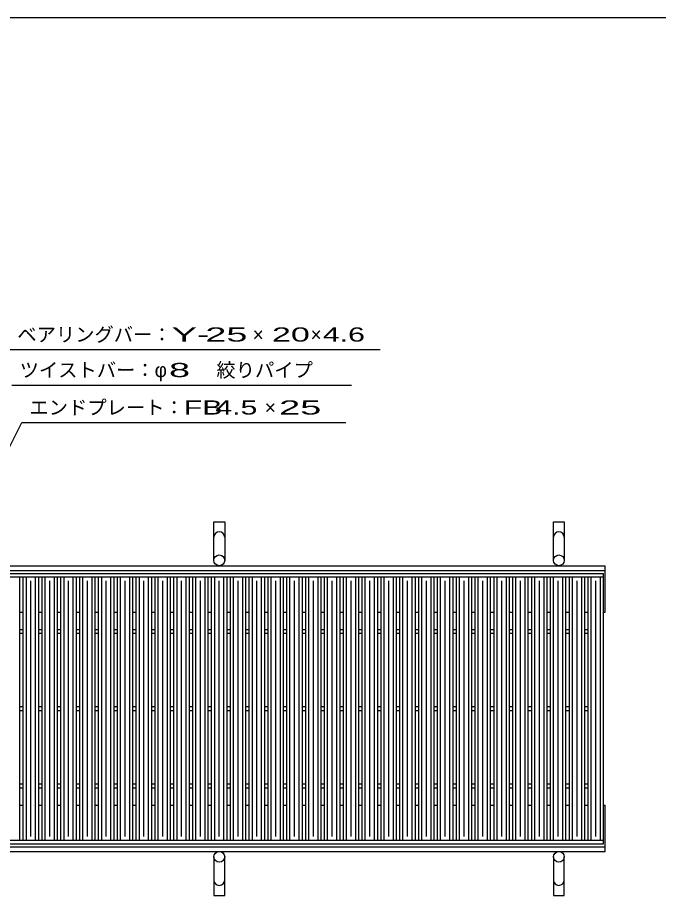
# Model space of a CAD drawing. Units: millimetres, scale not verified. Extents: x -1820 to 1731, y -1282 to 1054.
# Drawn here: x -1182 to -352, y -84 to 1054 of the extents above; entities that cross this region are included whole.
import ezdxf
from ezdxf.enums import TextEntityAlignment as Align

# ---------------------------------------------------------------- set-up
doc = ezdxf.new("R2010")
doc.units = ezdxf.units.MM
doc.header["$LTSCALE"] = 10
for name, color, linetype, lineweight in [('0_2', 150, 'Continuous', 25), ('16', 3, 'Continuous', 25), ('19', 6, 'Continuous', 25), ('22', 2, 'Continuous', 25)]:
    doc.layers.add(name, color=color, linetype=linetype, lineweight=lineweight)
doc.styles.add('ベクトル', font='')
doc.styles.get('ベクトル').set_extended_font_data('ベクトル')

msp = doc.modelspace()

# ---------------------------------------------------------------- linework, layer by layer
at = {"layer": '0_2'}
msp.add_line((-1729, 1053.5), (1731, 1053.5), dxfattribs=at)
at = {"layer": '16'}
for p, q in [((-1419, 333.5), (-423, 333.5)), ((-423, 329), (-423, 333.5)), ((-1419, 329), (-423, 329)), ((-1199.4, 329), (-1179.4, 329)), ((-1179.4, -12), (-1179.4, 329)), ((-1175, -12), (-1175, 329)), ((-1175, 329), (-1155, 329)), ((-1171, -12), (-1171, 329)), ((-1165, -7), (-1165, 324)), ((-1159, -12), (-1159, 329)), ((-1155, -12), (-1155, 329)), ((-1150.6, -12), (-1150.6, 329)), ((-1150.6, 329), (-1130.6, 329)), ((-1146.6, -12), (-1146.6, 329)), ((-1140.6, -7), (-1140.6, 324)), ((-1134.6, -12), (-1134.6, 329)), ((-1130.6, -12), (-1130.6, 329)), ((-1126.2, -12), (-1126.2, 329)), ((-1126.2, 329), (-1106.2, 329)), ((-1122.2, -12), (-1122.2, 329)), ((-1116.2, -7), (-1116.2, 324)), ((-1110.2, -12), (-1110.2, 329)), ((-1106.2, -12), (-1106.2, 329)), ((-1101.8, -12), (-1101.8, 329)), ((-1101.8, 329), (-1081.8, 329)), ((-1097.8, -12), (-1097.8, 329)), ((-1091.8, -7), (-1091.8, 324)), ((-1085.8, -12), (-1085.8, 329)), ((-1081.8, -12), (-1081.8, 329)), ((-1077.4, -12), (-1077.4, 329)), ((-1077.4, 329), (-1057.4, 329)), ((-1073.4, -12), (-1073.4, 329)), ((-1067.4, -7), (-1067.4, 324)), ((-1061.4, -12), (-1061.4, 329)), ((-1057.4, -12), (-1057.4, 329)), ((-1053, -12), (-1053, 329)), ((-1053, 329), (-1033, 329)), ((-1049, -12), (-1049, 329)), ((-1043, -7), (-1043, 324)), ((-1037, -12), (-1037, 329)), ((-1033, -12), (-1033, 329)), ((-1028.6, -12), (-1028.6, 329)), ((-1028.6, 329), (-1008.6, 329)), ((-1024.6, -12), (-1024.6, 329)), ((-1018.6, -7), (-1018.6, 324)), ((-1012.6, -12), (-1012.6, 329)), ((-1008.6, -12), (-1008.6, 329)), ((-1004.2, -12), (-1004.2, 329)), ((-1004.2, 329), (-984.2, 329)), ((-1000.2, -12), (-1000.2, 329)), ((-994.2, -7), (-994.2, 324)), ((-988.2, -12), (-988.2, 329)), ((-984.2, -12), (-984.2, 329)), ((-979.8, -12), (-979.8, 329)), ((-979.8, 329), (-959.8, 329)), ((-975.8, -12), (-975.8, 329)), ((-969.8, -7), (-969.8, 324)), ((-963.8, -12), (-963.8, 329)), ((-959.8, -12), (-959.8, 329)), ((-955.4, -12), (-955.4, 329)), ((-955.4, 329), (-935.4, 329)), ((-951.4, -12), (-951.4, 329)), ((-945.4, -7), (-945.4, 324)), ((-939.4, -12), (-939.4, 329)), ((-935.4, -12), (-935.4, 329)), ((-931, -12), (-931, 329)), ((-931, 329), (-911, 329)), ((-927, -12), (-927, 329)), ((-921, -7), (-921, 324)), ((-915, -12), (-915, 329)), ((-911, -12), (-911, 329)), ((-906.6, -12), (-906.6, 329)), ((-906.6, 329), (-886.6, 329)), ((-902.6, -12), (-902.6, 329)), ((-896.6, -7), (-896.6, 324)), ((-890.6, -12), (-890.6, 329)), ((-886.6, -12), (-886.6, 329)), ((-882.2, -12), (-882.2, 329)), ((-882.2, 329), (-862.2, 329)), ((-878.2, -12), (-878.2, 329)), ((-872.2, -7), (-872.2, 324)), ((-866.2, -12), (-866.2, 329)), ((-862.2, -12), (-862.2, 329)), ((-857.8, -12), (-857.8, 329)), ((-857.8, 329), (-837.8, 329)), ((-853.8, -12), (-853.8, 329)), ((-847.8, -7), (-847.8, 324)), ((-841.8, -12), (-841.8, 329)), ((-837.8, -12), (-837.8, 329)), ((-833.4, -12), (-833.4, 329)), ((-833.4, 329), (-813.4, 329)), ((-829.4, -12), (-829.4, 329)), ((-823.4, -7), (-823.4, 324)), ((-817.4, -12), (-817.4, 329)), ((-813.4, -12), (-813.4, 329)), ((-809, -12), (-809, 329)), ((-809, 329), (-789, 329)), ((-805, -12), (-805, 329)), ((-799, -7), (-799, 324)), ((-793, -12), (-793, 329)), ((-789, -12), (-789, 329)), ((-784.6, -12), (-784.6, 329)), ((-784.6, 329), (-764.6, 329)), ((-780.6, -12), (-780.6, 329)), ((-774.6, -7), (-774.6, 324)), ((-768.6, -12), (-768.6, 329)), ((-764.6, -12), (-764.6, 329)), ((-760.2, -12), (-760.2, 329)), ((-760.2, 329), (-740.2, 329)), ((-756.2, -12), (-756.2, 329)), ((-750.2, -7), (-750.2, 324)), ((-744.2, -12), (-744.2, 329)), ((-740.2, -12), (-740.2, 329)), ((-735.8, -12), (-735.8, 329)), ((-735.8, 329), (-715.8, 329)), ((-731.8, -12), (-731.8, 329)), ((-725.8, -7), (-725.8, 324)), ((-719.8, -12), (-719.8, 329)), ((-715.8, -12), (-715.8, 329)), ((-711.4, -12), (-711.4, 329)), ((-711.4, 329), (-691.4, 329)), ((-707.4, -12), (-707.4, 329)), ((-701.4, -7), (-701.4, 324)), ((-695.4, -12), (-695.4, 329)), ((-691.4, -12), (-691.4, 329)), ((-687, -12), (-687, 329)), ((-687, 329), (-667, 329)), ((-683, -12), (-683, 329)), ((-677, -7), (-677, 324)), ((-671, -12), (-671, 329)), ((-667, -12), (-667, 329)), ((-662.6, -12), (-662.6, 329)), ((-662.6, 329), (-642.6, 329)), ((-658.6, -12), (-658.6, 329)), ((-652.6, -7), (-652.6, 324)), ((-646.6, -12), (-646.6, 329)), ((-642.6, -12), (-642.6, 329)), ((-638.2, -12), (-638.2, 329)), ((-638.2, 329), (-618.2, 329)), ((-634.2, -12), (-634.2, 329)), ((-628.2, -7), (-628.2, 324)), ((-622.2, -12), (-622.2, 329)), ((-618.2, -12), (-618.2, 329)), ((-613.8, -12), (-613.8, 329)), ((-613.8, 329), (-593.8, 329)), ((-609.8, -12), (-609.8, 329)), ((-603.8, -7), (-603.8, 324)), ((-597.8, -12), (-597.8, 329)), ((-593.8, -12), (-593.8, 329)), ((-589.4, -12), (-589.4, 329)), ((-589.4, 329), (-569.4, 329)), ((-585.4, -12), (-585.4, 329)), ((-579.4, -7), (-579.4, 324)), ((-573.4, -12), (-573.4, 329)), ((-569.4, -12), (-569.4, 329)), ((-565, -12), (-565, 329)), ((-565, 329), (-545, 329)), ((-561, -12), (-561, 329)), ((-555, -7), (-555, 324)), ((-549, -12), (-549, 329)), ((-545, -12), (-545, 329)), ((-540.6, -12), (-540.6, 329)), ((-540.6, 329), (-520.6, 329)), ((-536.6, -12), (-536.6, 329)), ((-530.6, -7), (-530.6, 324)), ((-524.6, -12), (-524.6, 329)), ((-520.6, -12), (-520.6, 329)), ((-516.2, -12), (-516.2, 329)), ((-516.2, 329), (-496.2, 329)), ((-512.2, -12), (-512.2, 329)), ((-506.2, -7), (-506.2, 324)), ((-500.2, -12), (-500.2, 329)), ((-496.2, -12), (-496.2, 329)), ((-491.8, -12), (-491.8, 329)), ((-491.8, 329), (-471.8, 329)), ((-487.8, -12), (-487.8, 329)), ((-481.8, -7), (-481.8, 324)), ((-475.8, -12), (-475.8, 329)), ((-471.8, -12), (-471.8, 329)), ((-467.4, -12), (-467.4, 329)), ((-467.4, 329), (-447.4, 329)), ((-463.4, -12), (-463.4, 329)), ((-457.4, -7), (-457.4, 324)), ((-451.4, -12), (-451.4, 329)), ((-447.4, -12), (-447.4, 329)), ((-443, -12), (-443, 329)), ((-443, 329), (-423, 329)), ((-439, -12), (-439, 329)), ((-433, -7), (-433, 324)), ((-427, -12), (-427, 329)), ((-423, -12), (-423, 329)), ((-1179.4, 261), (-1175, 261)), ((-1179.4, 256), (-1175, 256)), ((-1155, 261), (-1150.6, 261)), ((-1155, 256), (-1150.6, 256)), ((-1130.6, 261), (-1126.2, 261)), ((-1130.6, 256), (-1126.2, 256)), ((-1106.2, 261), (-1101.8, 261)), ((-1106.2, 256), (-1101.8, 256)), ((-1081.8, 261), (-1077.4, 261)), ((-1081.8, 256), (-1077.4, 256)), ((-1057.4, 261), (-1053, 261)), ((-1057.4, 256), (-1053, 256)), ((-1033, 261), (-1028.6, 261)), ((-1033, 256), (-1028.6, 256)), ((-1008.6, 261), (-1004.2, 261)), ((-1008.6, 256), (-1004.2, 256)), ((-984.2, 261), (-979.8, 261)), ((-984.2, 256), (-979.8, 256)), ((-959.8, 261), (-955.4, 261)), ((-959.8, 256), (-955.4, 256)), ((-935.4, 261), (-931, 261)), ((-935.4, 256), (-931, 256)), ((-911, 261), (-906.6, 261)), ((-911, 256), (-906.6, 256)), ((-886.6, 261), (-882.2, 261)), ((-886.6, 256), (-882.2, 256)), ((-862.2, 261), (-857.8, 261)), ((-862.2, 256), (-857.8, 256)), ((-837.8, 261), (-833.4, 261)), ((-837.8, 256), (-833.4, 256)), ((-813.4, 261), (-809, 261)), ((-813.4, 256), (-809, 256)), ((-789, 261), (-784.6, 261)), ((-789, 256), (-784.6, 256)), ((-764.6, 261), (-760.2, 261)), ((-764.6, 256), (-760.2, 256)), ((-740.2, 261), (-735.8, 261)), ((-740.2, 256), (-735.8, 256)), ((-715.8, 261), (-711.4, 261)), ((-715.8, 256), (-711.4, 256)), ((-691.4, 261), (-687, 261)), ((-691.4, 256), (-687, 256)), ((-667, 261), (-662.6, 261)), ((-667, 256), (-662.6, 256)), ((-642.6, 261), (-638.2, 261)), ((-642.6, 256), (-638.2, 256)), ((-618.2, 261), (-613.8, 261)), ((-618.2, 256), (-613.8, 256)), ((-593.8, 261), (-589.4, 261)), ((-593.8, 256), (-589.4, 256)), ((-569.4, 261), (-565, 261)), ((-569.4, 256), (-565, 256)), ((-545, 261), (-540.6, 261)), ((-545, 256), (-540.6, 256)), ((-520.6, 261), (-516.2, 261)), ((-520.6, 256), (-516.2, 256)), ((-496.2, 261), (-491.8, 261)), ((-496.2, 256), (-491.8, 256)), ((-471.8, 261), (-467.4, 261)), ((-471.8, 256), (-467.4, 256)), ((-447.4, 261), (-443, 261)), ((-447.4, 256), (-443, 256)), ((-1179.4, 161), (-1175, 161)), ((-1155, 161), (-1150.6, 161)), ((-1130.6, 161), (-1126.2, 161)), ((-1106.2, 161), (-1101.8, 161)), ((-1081.8, 161), (-1077.4, 161)), ((-1057.4, 161), (-1053, 161)), ((-1033, 161), (-1028.6, 161)), ((-1008.6, 161), (-1004.2, 161)), ((-984.2, 161), (-979.8, 161)), ((-959.8, 161), (-955.4, 161)), ((-935.4, 161), (-931, 161)), ((-911, 161), (-906.6, 161)), ((-886.6, 161), (-882.2, 161)), ((-862.2, 161), (-857.8, 161)), ((-837.8, 161), (-833.4, 161)), ((-813.4, 161), (-809, 161)), ((-789, 161), (-784.6, 161)), ((-764.6, 161), (-760.2, 161)), ((-740.2, 161), (-735.8, 161)), ((-715.8, 161), (-711.4, 161)), ((-691.4, 161), (-687, 161)), ((-667, 161), (-662.6, 161)), ((-642.6, 161), (-638.2, 161)), ((-618.2, 161), (-613.8, 161)), ((-593.8, 161), (-589.4, 161)), ((-569.4, 161), (-565, 161)), ((-545, 161), (-540.6, 161)), ((-520.6, 161), (-516.2, 161)), ((-496.2, 161), (-491.8, 161)), ((-471.8, 161), (-467.4, 161)), ((-447.4, 161), (-443, 161)), ((-1179.4, 156), (-1175, 156)), ((-1155, 156), (-1150.6, 156)), ((-1130.6, 156), (-1126.2, 156)), ((-1106.2, 156), (-1101.8, 156)), ((-1081.8, 156), (-1077.4, 156)), ((-1057.4, 156), (-1053, 156)), ((-1033, 156), (-1028.6, 156)), ((-1008.6, 156), (-1004.2, 156)), ((-984.2, 156), (-979.8, 156)), ((-959.8, 156), (-955.4, 156)), ((-935.4, 156), (-931, 156)), ((-911, 156), (-906.6, 156)), ((-886.6, 156), (-882.2, 156)), ((-862.2, 156), (-857.8, 156)), ((-837.8, 156), (-833.4, 156)), ((-813.4, 156), (-809, 156)), ((-789, 156), (-784.6, 156)), ((-764.6, 156), (-760.2, 156)), ((-740.2, 156), (-735.8, 156)), ((-715.8, 156), (-711.4, 156)), ((-691.4, 156), (-687, 156)), ((-667, 156), (-662.6, 156)), ((-642.6, 156), (-638.2, 156)), ((-618.2, 156), (-613.8, 156)), ((-593.8, 156), (-589.4, 156)), ((-569.4, 156), (-565, 156)), ((-545, 156), (-540.6, 156)), ((-520.6, 156), (-516.2, 156)), ((-496.2, 156), (-491.8, 156)), ((-471.8, 156), (-467.4, 156)), ((-447.4, 156), (-443, 156)), ((-1179.4, 61), (-1175, 61)), ((-1155, 61), (-1150.6, 61)), ((-1130.6, 61), (-1126.2, 61)), ((-1106.2, 61), (-1101.8, 61)), ((-1081.8, 61), (-1077.4, 61)), ((-1057.4, 61), (-1053, 61)), ((-1033, 61), (-1028.6, 61)), ((-1008.6, 61), (-1004.2, 61)), ((-984.2, 61), (-979.8, 61)), ((-959.8, 61), (-955.4, 61)), ((-935.4, 61), (-931, 61)), ((-911, 61), (-906.6, 61)), ((-886.6, 61), (-882.2, 61)), ((-862.2, 61), (-857.8, 61)), ((-837.8, 61), (-833.4, 61)), ((-813.4, 61), (-809, 61)), ((-789, 61), (-784.6, 61)), ((-764.6, 61), (-760.2, 61)), ((-740.2, 61), (-735.8, 61)), ((-715.8, 61), (-711.4, 61)), ((-691.4, 61), (-687, 61)), ((-667, 61), (-662.6, 61)), ((-642.6, 61), (-638.2, 61)), ((-618.2, 61), (-613.8, 61)), ((-593.8, 61), (-589.4, 61)), ((-569.4, 61), (-565, 61)), ((-545, 61), (-540.6, 61)), ((-520.6, 61), (-516.2, 61)), ((-496.2, 61), (-491.8, 61)), ((-471.8, 61), (-467.4, 61)), ((-447.4, 61), (-443, 61)), ((-1179.4, 56), (-1175, 56)), ((-1155, 56), (-1150.6, 56)), ((-1130.6, 56), (-1126.2, 56)), ((-1106.2, 56), (-1101.8, 56)), ((-1081.8, 56), (-1077.4, 56)), ((-1057.4, 56), (-1053, 56)), ((-1033, 56), (-1028.6, 56)), ((-1008.6, 56), (-1004.2, 56)), ((-984.2, 56), (-979.8, 56)), ((-959.8, 56), (-955.4, 56)), ((-935.4, 56), (-931, 56)), ((-911, 56), (-906.6, 56)), ((-886.6, 56), (-882.2, 56)), ((-862.2, 56), (-857.8, 56)), ((-837.8, 56), (-833.4, 56)), ((-813.4, 56), (-809, 56)), ((-789, 56), (-784.6, 56)), ((-764.6, 56), (-760.2, 56)), ((-740.2, 56), (-735.8, 56)), ((-715.8, 56), (-711.4, 56)), ((-691.4, 56), (-687, 56)), ((-667, 56), (-662.6, 56)), ((-642.6, 56), (-638.2, 56)), ((-618.2, 56), (-613.8, 56)), ((-593.8, 56), (-589.4, 56)), ((-569.4, 56), (-565, 56)), ((-545, 56), (-540.6, 56)), ((-520.6, 56), (-516.2, 56)), ((-496.2, 56), (-491.8, 56)), ((-471.8, 56), (-467.4, 56)), ((-447.4, 56), (-443, 56)), ((-1419, -12), (-423, -12)), ((-1419, -16.5), (-423, -16.5)), ((-1199.4, -12), (-1179.4, -12)), ((-1175, -12), (-1155, -12)), ((-1150.6, -12), (-1130.6, -12)), ((-1126.2, -12), (-1106.2, -12)), ((-1101.8, -12), (-1081.8, -12)), ((-1077.4, -12), (-1057.4, -12)), ((-1053, -12), (-1033, -12)), ((-1028.6, -12), (-1008.6, -12)), ((-1004.2, -12), (-984.2, -12)), ((-979.8, -12), (-959.8, -12)), ((-955.4, -12), (-935.4, -12)), ((-931, -12), (-911, -12)), ((-906.6, -12), (-886.6, -12)), ((-882.2, -12), (-862.2, -12)), ((-857.8, -12), (-837.8, -12)), ((-833.4, -12), (-813.4, -12)), ((-809, -12), (-789, -12)), ((-784.6, -12), (-764.6, -12)), ((-760.2, -12), (-740.2, -12)), ((-735.8, -12), (-715.8, -12)), ((-711.4, -12), (-691.4, -12)), ((-687, -12), (-667, -12)), ((-662.6, -12), (-642.6, -12)), ((-638.2, -12), (-618.2, -12)), ((-613.8, -12), (-593.8, -12)), ((-589.4, -12), (-569.4, -12)), ((-565, -12), (-545, -12)), ((-540.6, -12), (-520.6, -12)), ((-516.2, -12), (-496.2, -12)), ((-491.8, -12), (-471.8, -12)), ((-467.4, -12), (-447.4, -12)), ((-443, -12), (-423, -12)), ((-423, -16.5), (-423, -12))]:
    msp.add_line(p, q, dxfattribs=at)
at = {"layer": '19'}
for p, q in [((-928, 350.5), (-928, 400.5)), ((-928, 400.5), (-914, 400.5)), ((-914, 400.5), (-914, 350.5)), ((-488, 350.5), (-488, 400.5)), ((-488, 400.5), (-474, 400.5)), ((-474, 400.5), (-474, 350.5)), ((-1421, 343.5), (-421, 343.5)), ((-421, 283.5), (-421, 343.5)), ((-1421, 337.5), (-421, 337.5)), ((-1179.4, 283.5), (-1175, 283.5)), ((-1155, 283.5), (-1150.6, 283.5)), ((-1130.6, 283.5), (-1126.2, 283.5)), ((-1106.2, 283.5), (-1101.8, 283.5)), ((-1081.8, 283.5), (-1077.4, 283.5)), ((-1057.4, 283.5), (-1053, 283.5)), ((-1033, 283.5), (-1028.6, 283.5)), ((-1008.6, 283.5), (-1004.2, 283.5)), ((-984.2, 283.5), (-979.8, 283.5)), ((-959.8, 283.5), (-955.4, 283.5)), ((-935.4, 283.5), (-931, 283.5)), ((-911, 283.5), (-906.6, 283.5)), ((-886.6, 283.5), (-882.2, 283.5)), ((-862.2, 283.5), (-857.8, 283.5)), ((-837.8, 283.5), (-833.4, 283.5)), ((-813.4, 283.5), (-809, 283.5)), ((-789, 283.5), (-784.6, 283.5)), ((-764.6, 283.5), (-760.2, 283.5)), ((-740.2, 283.5), (-735.8, 283.5)), ((-715.8, 283.5), (-711.4, 283.5)), ((-691.4, 283.5), (-687, 283.5)), ((-667, 283.5), (-662.6, 283.5)), ((-642.6, 283.5), (-638.2, 283.5)), ((-618.2, 283.5), (-613.8, 283.5)), ((-593.8, 283.5), (-589.4, 283.5)), ((-569.4, 283.5), (-565, 283.5)), ((-545, 283.5), (-540.6, 283.5)), ((-520.6, 283.5), (-516.2, 283.5)), ((-496.2, 283.5), (-491.8, 283.5)), ((-471.8, 283.5), (-467.4, 283.5)), ((-447.4, 283.5), (-443, 283.5)), ((-423, 283.5), (-421, 283.5)), ((-1179.4, 33.5), (-1175, 33.5)), ((-1155, 33.5), (-1150.6, 33.5)), ((-1130.6, 33.5), (-1126.2, 33.5)), ((-1106.2, 33.5), (-1101.8, 33.5)), ((-1081.8, 33.5), (-1077.4, 33.5)), ((-1057.4, 33.5), (-1053, 33.5)), ((-1033, 33.5), (-1028.6, 33.5)), ((-1008.6, 33.5), (-1004.2, 33.5)), ((-984.2, 33.5), (-979.8, 33.5)), ((-959.8, 33.5), (-955.4, 33.5)), ((-935.4, 33.5), (-931, 33.5)), ((-911, 33.5), (-906.6, 33.5)), ((-886.6, 33.5), (-882.2, 33.5)), ((-862.2, 33.5), (-857.8, 33.5)), ((-837.8, 33.5), (-833.4, 33.5)), ((-813.4, 33.5), (-809, 33.5)), ((-789, 33.5), (-784.6, 33.5)), ((-764.6, 33.5), (-760.2, 33.5)), ((-740.2, 33.5), (-735.8, 33.5)), ((-715.8, 33.5), (-711.4, 33.5)), ((-691.4, 33.5), (-687, 33.5)), ((-667, 33.5), (-662.6, 33.5)), ((-642.6, 33.5), (-638.2, 33.5)), ((-618.2, 33.5), (-613.8, 33.5)), ((-593.8, 33.5), (-589.4, 33.5)), ((-569.4, 33.5), (-565, 33.5)), ((-545, 33.5), (-540.6, 33.5)), ((-520.6, 33.5), (-516.2, 33.5)), ((-496.2, 33.5), (-491.8, 33.5)), ((-471.8, 33.5), (-467.4, 33.5)), ((-447.4, 33.5), (-443, 33.5)), ((-423, 33.5), (-421, 33.5)), ((-421, -26.5), (-421, 33.5)), ((-1421, -20.5), (-421, -20.5)), ((-1421, -26.5), (-421, -26.5)), ((-928, -33.5), (-928, -83.5)), ((-914, -83.5), (-914, -33.5)), ((-488, -33.5), (-488, -83.5)), ((-474, -83.5), (-474, -33.5)), ((-928, -83.5), (-914, -83.5)), ((-488, -83.5), (-474, -83.5))]:
    msp.add_line(p, q, dxfattribs=at)
for centre in [(-921, 350.5), (-481, 350.5), (-921, -33.5), (-481, -33.5)]:
    msp.add_circle(centre, 7, dxfattribs=at)
for centre, start, end in [((-921, 380.5), 0, 180), ((-481, 380.5), 0, 180), ((-921, -63.5), 180, 0), ((-481, -63.5), 180, 0)]:
    msp.add_arc(centre, 7, start, end, dxfattribs=at)
at = {"layer": '22', "color": 4}
for p, q in [((-1192.75, 623.5), (-712.75, 623.5)), ((-1189.75, 577.5), (-749.75, 577.5)), ((-1274.8, 333.5), (-1177.05, 529)), ((-1177.05, 529), (-757.05, 529))]:
    msp.add_line(p, q, dxfattribs=at)

# ---------------------------------------------------------------- texts
at = {"layer": '22', "style": 'ベクトル'}
for s, p in [('ベアリングバー：', (-1182.75, 643)), ('×', (-877.75, 643)), ('×', (-802.75, 643)), ('ツイストバー：', (-1179.75, 597)), ('絞りパイプ', (-924.75, 597)), ('φ', (-1004.75, 597)), ('エンドプレート：', (-1167.05, 548.5)), ('×', (-862.05, 548.5))]:
    msp.add_text(s, height=18.33, dxfattribs=at).set_placement(p, align=Align.MIDDLE_LEFT)
for s, width, p in [('Y-', 2, (-982.75, 643)), (' 25 ', 2, (-952.75, 643)), ('20', 1.8, (-852.75, 643)), (' 4.6 ', 1.6, (-797.75, 643)), (' 8 ', 2, (-999.75, 597)), ('FB', 1.6, (-967.05, 548.5)), (' 4.5 ', 1.6, (-937.05, 548.5)), (' 25 ', 2, (-857.05, 548.5))]:
    msp.add_text(s, height=18.33, dxfattribs=dict(at, width=width)).set_placement(p, align=Align.MIDDLE_LEFT)

doc.saveas('drawing.dxf')
